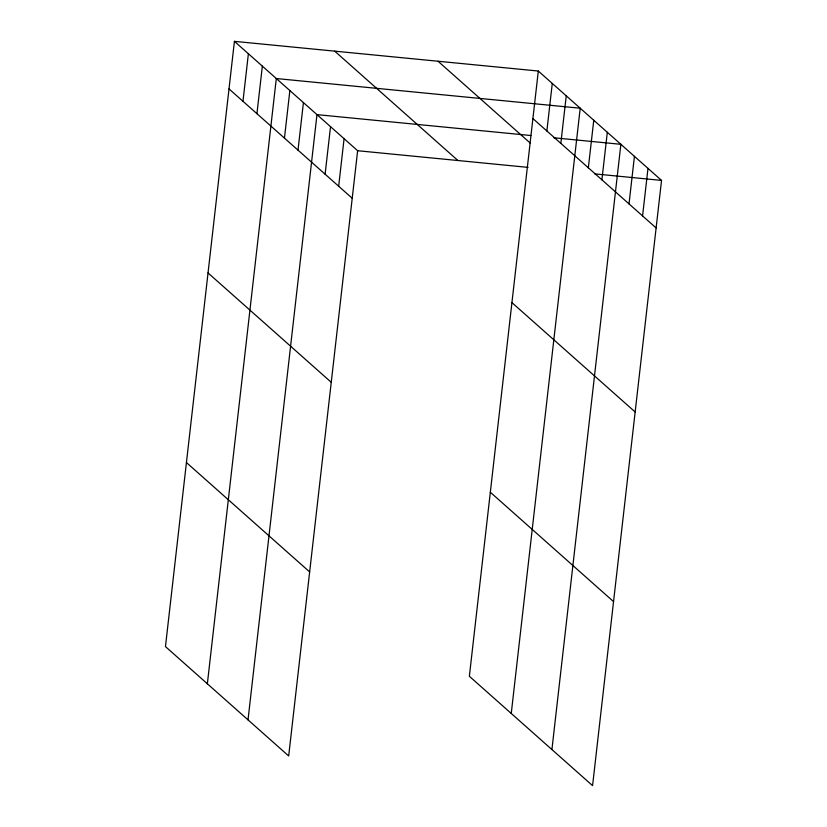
<?xml version="1.0" encoding="UTF-8"?>
<svg xmlns="http://www.w3.org/2000/svg" width="827" height="827" viewBox="0 0 827 827"><rect width="100%" height="100%" fill="white"/><g stroke="black" fill="none" stroke-linecap="round" stroke-linejoin="round"><path stroke-width="1.24" d="M234.423 41.35L165.462 646.59L288.685 755.961L357.636 150.721L234.423 41.35L538.315 71.039L661.538 180.41L592.577 785.65L469.364 676.279L538.315 71.039M242.973 101.287L248.389 53.745M256.939 113.681L262.345 66.139M207.36 683.774L276.311 78.534L580.213 108.223L511.251 713.463M284.457 138.109L289.863 90.567M298.009 150.142L303.426 102.6M248.017 719.872L316.979 114.633L530.872 135.525M325.114 174.197L330.531 126.665M338.667 186.23L344.084 138.688M546.864 130.976L552.281 83.434M560.83 143.371L566.247 95.829M588.348 167.798L593.765 120.256M601.901 179.821L607.318 132.289M551.919 749.562L620.881 144.311L554.018 137.789M629.016 203.887L634.433 156.344M642.569 215.919L647.986 168.377M357.636 150.721L528.081 167.374M594.675 173.877L661.538 180.41M532.908 118.581L656.121 227.952M438.031 61.239L530.531 143.34M334.708 51.15L457.92 160.521M511.934 302.62L635.157 411.991M229.007 88.892L352.219 198.263M490.328 492.241L613.551 601.611M208.032 272.931L331.255 382.301M186.426 462.551L309.649 571.922"/></g></svg>
